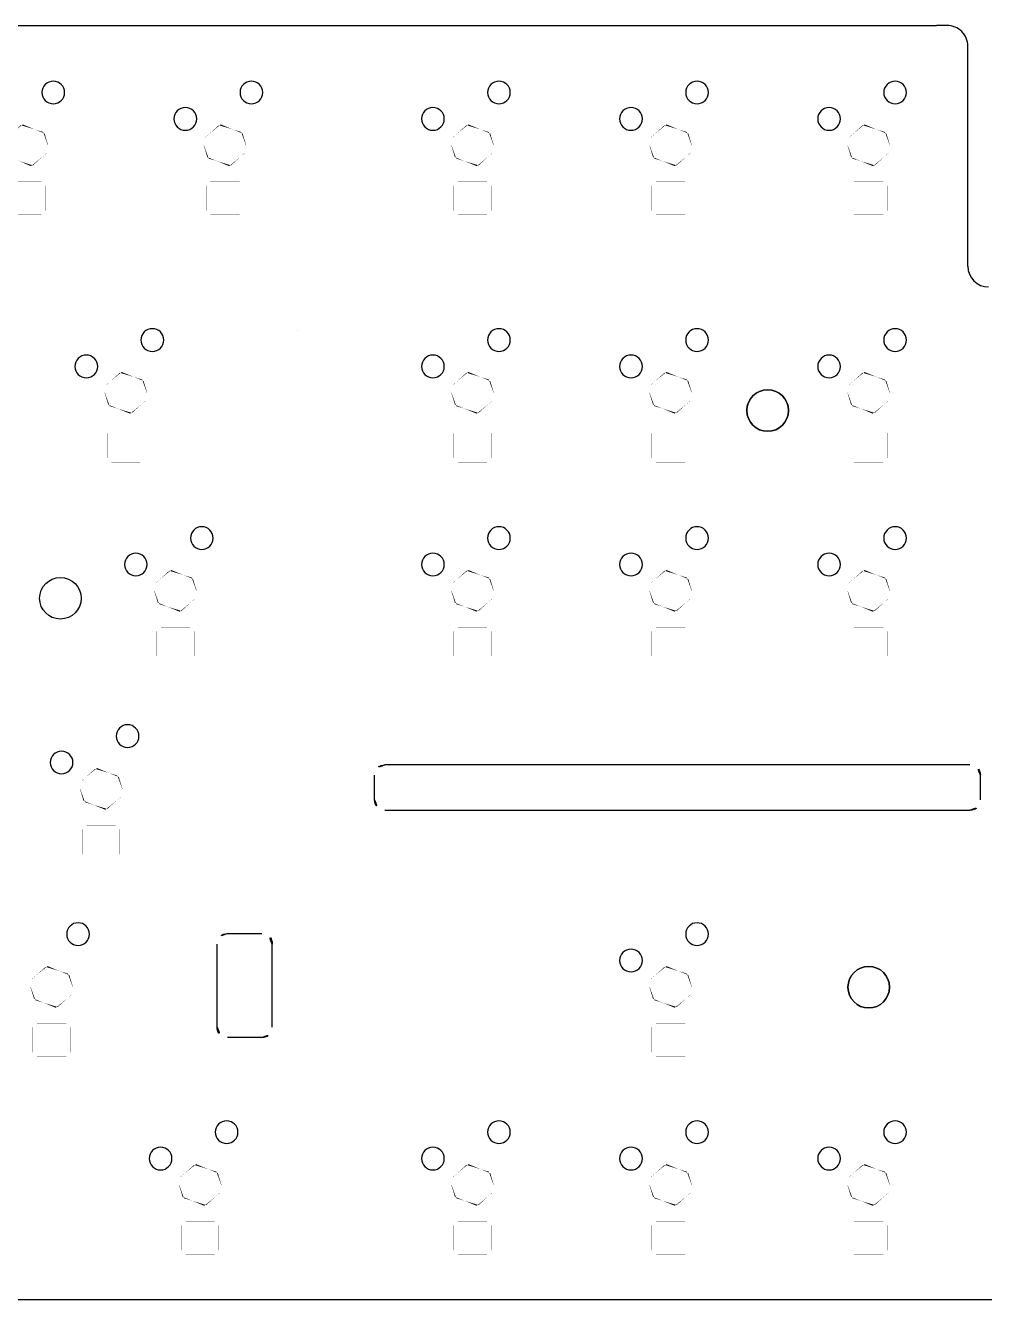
# Model space of a CAD drawing. Header units: millimetres. Extents: x 1963163760 to 1963164260, y 1135949646 to 1135950337.
# Drawn here: x 1963164086.6 to 1963164178.8, y 1135950041 to 1135950163.6 of the extents above; entities that cross this region are included whole.
import ezdxf

# ---------------------------------------------------------------- set-up
doc = ezdxf.new("R2010")
doc.units = ezdxf.units.MM

# ---------------------------------------------------------------- blocks, each defined once
blk = doc.blocks.new('*U18')
blk.add_lwpolyline([(1.447802782058716, 5.334023237228394, 1), (3.632207155227661, 5.334023237228394), (3.632207155227661, 5.334023237228394, 1), (1.447802782058716, 5.334023237228394)], format="xyb")
blk.add_lwpolyline([(1.447802782058716, 5.334023237228394, 1), (3.632207155227661, 5.334023237228394), (3.632207155227661, 5.334023237228394, 1), (1.447802782058716, 5.334023237228394)], format="xyb")
blk.add_lwpolyline([(1.447802782058716, 5.334023237228394, 1), (3.632207155227661, 5.334023237228394), (3.632207155227661, 5.334023237228394, 1), (1.447802782058716, 5.334023237228394)], format="xyb")
blk.add_lwpolyline([(1.447802782058716, 5.334023237228394, 1), (3.632207155227661, 5.334023237228394), (3.632207155227661, 5.334023237228394, 1), (1.447802782058716, 5.334023237228394)], format="xyb")
blk.add_lwpolyline([(1.447802782058716, 5.334023237228394, 1), (3.632207155227661, 5.334023237228394), (3.632207155227661, 5.334023237228394, 1), (1.447802782058716, 5.334023237228394)], format="xyb")
blk.add_lwpolyline([(-4.902209997177124, 2.794018268585205, 1), (-2.717805624008179, 2.794018268585205, 1)], format="xyb", close=True)
blk.add_lwpolyline([(-4.902209997177124, 2.794018268585205, 1), (-2.717805624008179, 2.794018268585205, 1)], format="xyb", close=True)
blk.add_lwpolyline([(-4.902209997177124, 2.794018268585205, 1), (-2.717805624008179, 2.794018268585205, 1)], format="xyb", close=True)
blk.add_lwpolyline([(-4.902209997177124, 2.794018268585205, 1), (-2.717805624008179, 2.794018268585205, 1)], format="xyb", close=True)
blk.add_lwpolyline([(-4.902209997177124, 2.794018268585205, 1), (-2.717805624008179, 2.794018268585205, 1)], format="xyb", close=True)
at = {"const_width": 0.0254000508001016}
for points in [[(-2.032004117965698, 0.2540132999420166, 1), (2.032003879547119, 0.2540132999420166, 1)], [(1.79997444152832, -3.625717639923096, 0.4141931147168168), (1.399999856948853, -3.225717544555664), (1.399999856948853, -3.225920677185059), (-1.400000095367432, -3.225920677185059, 0.003953191348698989), (-1.406324625015259, -3.225768327713013), (-1.406324625015259, -3.225768327713013, 0.409589682062623), (-1.800000190734863, -3.625717639923096, 9.599310915453662e-05), (-1.800000190734863, -3.62556529045105), (-1.800000190734863, -3.625997066497803), (-1.800000190734863, -6.026047706604004), (-1.800000190734863, -6.026047706604004, 0.4141931147168168), (-1.400000095367432, -6.426022291183472), (-1.400000095367432, -6.426022291183472), (1.399999856948853, -6.426022291183472), (1.399999856948853, -6.426225662231445, 0.4141931147168168), (1.79997444152832, -6.026225566864014)], [(1.79997444152832, -3.625717639923096, 0.4141931147168168), (1.399999856948853, -3.225717544555664), (1.399999856948853, -3.225920677185059), (-1.400000095367432, -3.225920677185059, 0.003953191348698989), (-1.406324625015259, -3.225768327713013), (-1.406324625015259, -3.225768327713013, 0.409589682062623), (-1.800000190734863, -3.625717639923096, 9.599310915453662e-05), (-1.800000190734863, -3.62556529045105), (-1.800000190734863, -3.625997066497803), (-1.800000190734863, -6.026047706604004), (-1.800000190734863, -6.026047706604004, 0.4141931147168168), (-1.400000095367432, -6.426022291183472), (-1.400000095367432, -6.426022291183472), (1.399999856948853, -6.426022291183472), (1.399999856948853, -6.426225662231445, 0.4141931147168168), (1.79997444152832, -6.026225566864014)]]:
    blk.add_lwpolyline(points, format="xyb", close=True, dxfattribs=at)
for points in [[(-5.930022954940796, 0.2540132999420166, 1), (-4.229997634887695, 0.2540132999420166), (-4.229997634887695, 0.2540132999420166, 1), (-5.930022954940796, 0.2540132999420166)], [(4.229997396469116, 0.2540132999420166, 1), (5.930022716522217, 0.2540132999420166), (5.930022716522217, 0.2540132999420166, 1), (4.229997396469116, 0.2540132999420166)]]:
    blk.add_lwpolyline(points, format="xyb", dxfattribs=at)
blk = doc.blocks.new('*U19')
at = {"color": 0, "linetype": 'ByBlock', "lineweight": -2, "transparency": 16777216}
for p in [(0, 0), (19.05, 0), (38.1, 0), (57.15000000000001, 0)]:
    blk.add_blockref('*U18', p, dxfattribs=at)
blk = doc.blocks.new('*U30')
blk.add_lwpolyline([(1.447802782058716, 5.334023237228394, 1), (3.632207155227661, 5.334023237228394), (3.632207155227661, 5.334023237228394, 1), (1.447802782058716, 5.334023237228394)], format="xyb")
blk.add_lwpolyline([(1.447802782058716, 5.334023237228394, 1), (3.632207155227661, 5.334023237228394), (3.632207155227661, 5.334023237228394, 1), (1.447802782058716, 5.334023237228394)], format="xyb")
blk.add_lwpolyline([(1.447802782058716, 5.334023237228394, 1), (3.632207155227661, 5.334023237228394), (3.632207155227661, 5.334023237228394, 1), (1.447802782058716, 5.334023237228394)], format="xyb")
blk.add_lwpolyline([(1.447802782058716, 5.334023237228394, 1), (3.632207155227661, 5.334023237228394), (3.632207155227661, 5.334023237228394, 1), (1.447802782058716, 5.334023237228394)], format="xyb")
blk.add_lwpolyline([(1.447802782058716, 5.334023237228394, 1), (3.632207155227661, 5.334023237228394), (3.632207155227661, 5.334023237228394, 1), (1.447802782058716, 5.334023237228394)], format="xyb")
blk.add_lwpolyline([(-4.902209997177124, 2.794018268585205, 1), (-2.717805624008179, 2.794018268585205, 1)], format="xyb", close=True)
blk.add_lwpolyline([(-4.902209997177124, 2.794018268585205, 1), (-2.717805624008179, 2.794018268585205, 1)], format="xyb", close=True)
blk.add_lwpolyline([(-4.902209997177124, 2.794018268585205, 1), (-2.717805624008179, 2.794018268585205, 1)], format="xyb", close=True)
blk.add_lwpolyline([(-4.902209997177124, 2.794018268585205, 1), (-2.717805624008179, 2.794018268585205, 1)], format="xyb", close=True)
blk.add_lwpolyline([(-4.902209997177124, 2.794018268585205, 1), (-2.717805624008179, 2.794018268585205, 1)], format="xyb", close=True)
at = {"const_width": 0.0254000508001016}
for points in [[(-2.032004117965698, 0.2540132999420166, 1), (2.032003879547119, 0.2540132999420166, 1)], [(1.79997444152832, -3.625717639923096, 0.4141931147168168), (1.399999856948853, -3.225717544555664), (1.399999856948853, -3.225920677185059), (-1.400000095367432, -3.225920677185059, 0.003953191348698989), (-1.406324625015259, -3.225768327713013), (-1.406324625015259, -3.225768327713013, 0.409589682062623), (-1.800000190734863, -3.625717639923096, 9.599310915453662e-05), (-1.800000190734863, -3.62556529045105), (-1.800000190734863, -3.625997066497803), (-1.800000190734863, -6.026047706604004), (-1.800000190734863, -6.026047706604004, 0.4141931147168168), (-1.400000095367432, -6.426022291183472), (-1.400000095367432, -6.426022291183472), (1.399999856948853, -6.426022291183472), (1.399999856948853, -6.426225662231445, 0.4141931147168168), (1.79997444152832, -6.026225566864014)], [(1.79997444152832, -3.625717639923096, 0.4141931147168168), (1.399999856948853, -3.225717544555664), (1.399999856948853, -3.225920677185059), (-1.400000095367432, -3.225920677185059, 0.003953191348698989), (-1.406324625015259, -3.225768327713013), (-1.406324625015259, -3.225768327713013, 0.409589682062623), (-1.800000190734863, -3.625717639923096, 9.599310915453662e-05), (-1.800000190734863, -3.62556529045105), (-1.800000190734863, -3.625997066497803), (-1.800000190734863, -6.026047706604004), (-1.800000190734863, -6.026047706604004, 0.4141931147168168), (-1.400000095367432, -6.426022291183472), (-1.400000095367432, -6.426022291183472), (1.399999856948853, -6.426022291183472), (1.399999856948853, -6.426225662231445, 0.4141931147168168), (1.79997444152832, -6.026225566864014)]]:
    blk.add_lwpolyline(points, format="xyb", close=True, dxfattribs=at)
for points in [[(-5.930022954940796, 0.2540132999420166, 1), (-4.229997634887695, 0.2540132999420166), (-4.229997634887695, 0.2540132999420166, 1), (-5.930022954940796, 0.2540132999420166)], [(4.229997396469116, 0.2540132999420166, 1), (5.930022716522217, 0.2540132999420166), (5.930022716522217, 0.2540132999420166, 1), (4.229997396469116, 0.2540132999420166)]]:
    blk.add_lwpolyline(points, format="xyb", dxfattribs=at)
blk = doc.blocks.new('*U31')
at = {"color": 0, "linetype": 'ByBlock', "lineweight": -2, "transparency": 16777216}
for p in [(0, 0), (19.05, 0), (38.1, 0)]:
    blk.add_blockref('*U30', p, dxfattribs=at)
blk = doc.blocks.new('*U32')
blk.add_lwpolyline([(1.447802782058716, 5.334023237228394, 1), (3.632207155227661, 5.334023237228394), (3.632207155227661, 5.334023237228394, 1), (1.447802782058716, 5.334023237228394)], format="xyb")
blk.add_lwpolyline([(1.447802782058716, 5.334023237228394, 1), (3.632207155227661, 5.334023237228394), (3.632207155227661, 5.334023237228394, 1), (1.447802782058716, 5.334023237228394)], format="xyb")
blk.add_lwpolyline([(1.447802782058716, 5.334023237228394, 1), (3.632207155227661, 5.334023237228394), (3.632207155227661, 5.334023237228394, 1), (1.447802782058716, 5.334023237228394)], format="xyb")
blk.add_lwpolyline([(1.447802782058716, 5.334023237228394, 1), (3.632207155227661, 5.334023237228394), (3.632207155227661, 5.334023237228394, 1), (1.447802782058716, 5.334023237228394)], format="xyb")
blk.add_lwpolyline([(1.447802782058716, 5.334023237228394, 1), (3.632207155227661, 5.334023237228394), (3.632207155227661, 5.334023237228394, 1), (1.447802782058716, 5.334023237228394)], format="xyb")
blk.add_lwpolyline([(-4.902209997177124, 2.794018268585205, 1), (-2.717805624008179, 2.794018268585205, 1)], format="xyb", close=True)
blk.add_lwpolyline([(-4.902209997177124, 2.794018268585205, 1), (-2.717805624008179, 2.794018268585205, 1)], format="xyb", close=True)
blk.add_lwpolyline([(-4.902209997177124, 2.794018268585205, 1), (-2.717805624008179, 2.794018268585205, 1)], format="xyb", close=True)
blk.add_lwpolyline([(-4.902209997177124, 2.794018268585205, 1), (-2.717805624008179, 2.794018268585205, 1)], format="xyb", close=True)
blk.add_lwpolyline([(-4.902209997177124, 2.794018268585205, 1), (-2.717805624008179, 2.794018268585205, 1)], format="xyb", close=True)
at = {"const_width": 0.0254000508001016}
for points in [[(-2.032004117965698, 0.2540132999420166, 1), (2.032003879547119, 0.2540132999420166, 1)], [(1.79997444152832, -3.625717639923096, 0.4141931147168168), (1.399999856948853, -3.225717544555664), (1.399999856948853, -3.225920677185059), (-1.400000095367432, -3.225920677185059, 0.003953191348698989), (-1.406324625015259, -3.225768327713013), (-1.406324625015259, -3.225768327713013, 0.409589682062623), (-1.800000190734863, -3.625717639923096, 9.599310915453662e-05), (-1.800000190734863, -3.62556529045105), (-1.800000190734863, -3.625997066497803), (-1.800000190734863, -6.026047706604004), (-1.800000190734863, -6.026047706604004, 0.4141931147168168), (-1.400000095367432, -6.426022291183472), (-1.400000095367432, -6.426022291183472), (1.399999856948853, -6.426022291183472), (1.399999856948853, -6.426225662231445, 0.4141931147168168), (1.79997444152832, -6.026225566864014)], [(1.79997444152832, -3.625717639923096, 0.4141931147168168), (1.399999856948853, -3.225717544555664), (1.399999856948853, -3.225920677185059), (-1.400000095367432, -3.225920677185059, 0.003953191348698989), (-1.406324625015259, -3.225768327713013), (-1.406324625015259, -3.225768327713013, 0.409589682062623), (-1.800000190734863, -3.625717639923096, 9.599310915453662e-05), (-1.800000190734863, -3.62556529045105), (-1.800000190734863, -3.625997066497803), (-1.800000190734863, -6.026047706604004), (-1.800000190734863, -6.026047706604004, 0.4141931147168168), (-1.400000095367432, -6.426022291183472), (-1.400000095367432, -6.426022291183472), (1.399999856948853, -6.426022291183472), (1.399999856948853, -6.426225662231445, 0.4141931147168168), (1.79997444152832, -6.026225566864014)]]:
    blk.add_lwpolyline(points, format="xyb", close=True, dxfattribs=at)
for points in [[(-5.930022954940796, 0.2540132999420166, 1), (-4.229997634887695, 0.2540132999420166), (-4.229997634887695, 0.2540132999420166, 1), (-5.930022954940796, 0.2540132999420166)], [(4.229997396469116, 0.2540132999420166, 1), (5.930022716522217, 0.2540132999420166), (5.930022716522217, 0.2540132999420166, 1), (4.229997396469116, 0.2540132999420166)]]:
    blk.add_lwpolyline(points, format="xyb", dxfattribs=at)
blk = doc.blocks.new('*U33')
at = {"color": 0, "linetype": 'ByBlock', "lineweight": -2, "transparency": 16777216}
for p in [(0, 0), (19.05, 0), (38.1, 0)]:
    blk.add_blockref('*U32', p, dxfattribs=at)
blk = doc.blocks.new('*U34')
blk.add_lwpolyline([(1.447802782058716, 5.334023237228394, 1), (3.632207155227661, 5.334023237228394), (3.632207155227661, 5.334023237228394, 1), (1.447802782058716, 5.334023237228394)], format="xyb")
blk.add_lwpolyline([(1.447802782058716, 5.334023237228394, 1), (3.632207155227661, 5.334023237228394), (3.632207155227661, 5.334023237228394, 1), (1.447802782058716, 5.334023237228394)], format="xyb")
blk.add_lwpolyline([(1.447802782058716, 5.334023237228394, 1), (3.632207155227661, 5.334023237228394), (3.632207155227661, 5.334023237228394, 1), (1.447802782058716, 5.334023237228394)], format="xyb")
blk.add_lwpolyline([(1.447802782058716, 5.334023237228394, 1), (3.632207155227661, 5.334023237228394), (3.632207155227661, 5.334023237228394, 1), (1.447802782058716, 5.334023237228394)], format="xyb")
blk.add_lwpolyline([(1.447802782058716, 5.334023237228394, 1), (3.632207155227661, 5.334023237228394), (3.632207155227661, 5.334023237228394, 1), (1.447802782058716, 5.334023237228394)], format="xyb")
blk.add_lwpolyline([(-4.902209997177124, 2.794018268585205, 1), (-2.717805624008179, 2.794018268585205, 1)], format="xyb", close=True)
blk.add_lwpolyline([(-4.902209997177124, 2.794018268585205, 1), (-2.717805624008179, 2.794018268585205, 1)], format="xyb", close=True)
blk.add_lwpolyline([(-4.902209997177124, 2.794018268585205, 1), (-2.717805624008179, 2.794018268585205, 1)], format="xyb", close=True)
blk.add_lwpolyline([(-4.902209997177124, 2.794018268585205, 1), (-2.717805624008179, 2.794018268585205, 1)], format="xyb", close=True)
blk.add_lwpolyline([(-4.902209997177124, 2.794018268585205, 1), (-2.717805624008179, 2.794018268585205, 1)], format="xyb", close=True)
at = {"const_width": 0.0254000508001016}
for points in [[(-2.032004117965698, 0.2540132999420166, 1), (2.032003879547119, 0.2540132999420166, 1)], [(1.79997444152832, -3.625717639923096, 0.4141931147168168), (1.399999856948853, -3.225717544555664), (1.399999856948853, -3.225920677185059), (-1.400000095367432, -3.225920677185059, 0.003953191348698989), (-1.406324625015259, -3.225768327713013), (-1.406324625015259, -3.225768327713013, 0.409589682062623), (-1.800000190734863, -3.625717639923096, 9.599310915453662e-05), (-1.800000190734863, -3.62556529045105), (-1.800000190734863, -3.625997066497803), (-1.800000190734863, -6.026047706604004), (-1.800000190734863, -6.026047706604004, 0.4141931147168168), (-1.400000095367432, -6.426022291183472), (-1.400000095367432, -6.426022291183472), (1.399999856948853, -6.426022291183472), (1.399999856948853, -6.426225662231445, 0.4141931147168168), (1.79997444152832, -6.026225566864014)], [(1.79997444152832, -3.625717639923096, 0.4141931147168168), (1.399999856948853, -3.225717544555664), (1.399999856948853, -3.225920677185059), (-1.400000095367432, -3.225920677185059, 0.003953191348698989), (-1.406324625015259, -3.225768327713013), (-1.406324625015259, -3.225768327713013, 0.409589682062623), (-1.800000190734863, -3.625717639923096, 9.599310915453662e-05), (-1.800000190734863, -3.62556529045105), (-1.800000190734863, -3.625997066497803), (-1.800000190734863, -6.026047706604004), (-1.800000190734863, -6.026047706604004, 0.4141931147168168), (-1.400000095367432, -6.426022291183472), (-1.400000095367432, -6.426022291183472), (1.399999856948853, -6.426022291183472), (1.399999856948853, -6.426225662231445, 0.4141931147168168), (1.79997444152832, -6.026225566864014)]]:
    blk.add_lwpolyline(points, format="xyb", close=True, dxfattribs=at)
for points in [[(-5.930022954940796, 0.2540132999420166, 1), (-4.229997634887695, 0.2540132999420166), (-4.229997634887695, 0.2540132999420166, 1), (-5.930022954940796, 0.2540132999420166)], [(4.229997396469116, 0.2540132999420166, 1), (5.930022716522217, 0.2540132999420166), (5.930022716522217, 0.2540132999420166, 1), (4.229997396469116, 0.2540132999420166)]]:
    blk.add_lwpolyline(points, format="xyb", dxfattribs=at)
blk = doc.blocks.new('*U35')
at = {"color": 0, "linetype": 'ByBlock', "lineweight": -2, "transparency": 16777216}
for p in [(0, 0), (19.05, 0), (38.1, 0)]:
    blk.add_blockref('*U34', p, dxfattribs=at)
blk = doc.blocks.new('*U36')
blk.add_lwpolyline([(1.447802782058716, 5.334023237228394, 1), (3.632207155227661, 5.334023237228394), (3.632207155227661, 5.334023237228394, 1), (1.447802782058716, 5.334023237228394)], format="xyb")
blk.add_lwpolyline([(1.447802782058716, 5.334023237228394, 1), (3.632207155227661, 5.334023237228394), (3.632207155227661, 5.334023237228394, 1), (1.447802782058716, 5.334023237228394)], format="xyb")
blk.add_lwpolyline([(1.447802782058716, 5.334023237228394, 1), (3.632207155227661, 5.334023237228394), (3.632207155227661, 5.334023237228394, 1), (1.447802782058716, 5.334023237228394)], format="xyb")
blk.add_lwpolyline([(1.447802782058716, 5.334023237228394, 1), (3.632207155227661, 5.334023237228394), (3.632207155227661, 5.334023237228394, 1), (1.447802782058716, 5.334023237228394)], format="xyb")
blk.add_lwpolyline([(1.447802782058716, 5.334023237228394, 1), (3.632207155227661, 5.334023237228394), (3.632207155227661, 5.334023237228394, 1), (1.447802782058716, 5.334023237228394)], format="xyb")
blk.add_lwpolyline([(-4.902209997177124, 2.794018268585205, 1), (-2.717805624008179, 2.794018268585205, 1)], format="xyb", close=True)
blk.add_lwpolyline([(-4.902209997177124, 2.794018268585205, 1), (-2.717805624008179, 2.794018268585205, 1)], format="xyb", close=True)
blk.add_lwpolyline([(-4.902209997177124, 2.794018268585205, 1), (-2.717805624008179, 2.794018268585205, 1)], format="xyb", close=True)
blk.add_lwpolyline([(-4.902209997177124, 2.794018268585205, 1), (-2.717805624008179, 2.794018268585205, 1)], format="xyb", close=True)
blk.add_lwpolyline([(-4.902209997177124, 2.794018268585205, 1), (-2.717805624008179, 2.794018268585205, 1)], format="xyb", close=True)
at = {"const_width": 0.0254000508001016}
for points in [[(-2.032004117965698, 0.2540132999420166, 1), (2.032003879547119, 0.2540132999420166, 1)], [(1.79997444152832, -3.625717639923096, 0.4141931147168168), (1.399999856948853, -3.225717544555664), (1.399999856948853, -3.225920677185059), (-1.400000095367432, -3.225920677185059, 0.003953191348698989), (-1.406324625015259, -3.225768327713013), (-1.406324625015259, -3.225768327713013, 0.409589682062623), (-1.800000190734863, -3.625717639923096, 9.599310915453662e-05), (-1.800000190734863, -3.62556529045105), (-1.800000190734863, -3.625997066497803), (-1.800000190734863, -6.026047706604004), (-1.800000190734863, -6.026047706604004, 0.4141931147168168), (-1.400000095367432, -6.426022291183472), (-1.400000095367432, -6.426022291183472), (1.399999856948853, -6.426022291183472), (1.399999856948853, -6.426225662231445, 0.4141931147168168), (1.79997444152832, -6.026225566864014)], [(1.79997444152832, -3.625717639923096, 0.4141931147168168), (1.399999856948853, -3.225717544555664), (1.399999856948853, -3.225920677185059), (-1.400000095367432, -3.225920677185059, 0.003953191348698989), (-1.406324625015259, -3.225768327713013), (-1.406324625015259, -3.225768327713013, 0.409589682062623), (-1.800000190734863, -3.625717639923096, 9.599310915453662e-05), (-1.800000190734863, -3.62556529045105), (-1.800000190734863, -3.625997066497803), (-1.800000190734863, -6.026047706604004), (-1.800000190734863, -6.026047706604004, 0.4141931147168168), (-1.400000095367432, -6.426022291183472), (-1.400000095367432, -6.426022291183472), (1.399999856948853, -6.426022291183472), (1.399999856948853, -6.426225662231445, 0.4141931147168168), (1.79997444152832, -6.026225566864014)]]:
    blk.add_lwpolyline(points, format="xyb", close=True, dxfattribs=at)
for points in [[(-5.930022954940796, 0.2540132999420166, 1), (-4.229997634887695, 0.2540132999420166), (-4.229997634887695, 0.2540132999420166, 1), (-5.930022954940796, 0.2540132999420166)], [(4.229997396469116, 0.2540132999420166, 1), (5.930022716522217, 0.2540132999420166), (5.930022716522217, 0.2540132999420166, 1), (4.229997396469116, 0.2540132999420166)]]:
    blk.add_lwpolyline(points, format="xyb", dxfattribs=at)
blk = doc.blocks.new('*U37')
at = {"color": 0, "linetype": 'ByBlock', "lineweight": -2, "transparency": 16777216}
for p in [(0, 0), (19.05, 0), (38.1, 0)]:
    blk.add_blockref('*U36', p, dxfattribs=at)

msp = doc.modelspace()

# ---------------------------------------------------------------- linework, layer by layer
at = {"linetype": 'ByBlock'}
for p, q in [((1963163837.761449, 1135950163.57878), (1963164174.191808, 1135950163.578723)), ((1963164177.405866, 1135950092.451661), (1963164121.138719, 1135950092.451661)), ((1963164120.138719, 1135950089.087116), (1963164120.138719, 1135950091.451661)), ((1963164178.405866, 1135950089.087116), (1963164178.405866, 1135950091.451661)), ((1963164121.138719, 1135950088.087116), (1963164177.405866, 1135950088.087116)), ((1963164105.994836, 1135950076.21804), (1963164109.299928, 1135950076.21804)), ((1963164109.299928, 1135950066.21804), (1963164105.994836, 1135950066.21804))]:
    msp.add_line(p, q, dxfattribs=at)
for p, q in [((1963164175.198414, 1135950163.578728), (1963164174.191808, 1135950163.578723)), ((1963164177.198424, 1135950140.424263), (1963164177.198424, 1135950161.578728)), ((1963164112.743682, 1135950134.266613), (1963164112.743682, 1135950134.266613)), ((1963164104.994836, 1135950067.21804), (1963164104.994836, 1135950075.21804)), ((1963164110.299928, 1135950067.21804), (1963164110.299928, 1135950075.21804)), ((1963164018.52609, 1135950041.021862), (1963164259.31046, 1135950041.021862))]:
    msp.add_line(p, q)
for points in [[(1963164097.6739, 1135950133.321164, 1), (1963164099.858305, 1135950133.321164, 1)], [(1963164097.6739, 1135950133.321164, 1), (1963164099.858305, 1135950133.321164, 1)], [(1963164097.6739, 1135950133.321164, 1), (1963164099.858305, 1135950133.321164, 1)], [(1963164097.6739, 1135950133.321164, 1), (1963164099.858305, 1135950133.321164, 1)], [(1963164097.6739, 1135950133.321164, 1), (1963164099.858305, 1135950133.321164, 1)], [(1963164091.323888, 1135950130.781159, 1), (1963164093.508292, 1135950130.781159, 1)], [(1963164091.323888, 1135950130.781159, 1), (1963164093.508292, 1135950130.781159, 1)], [(1963164091.323888, 1135950130.781159, 1), (1963164093.508292, 1135950130.781159, 1)], [(1963164091.323888, 1135950130.781159, 1), (1963164093.508292, 1135950130.781159, 1)], [(1963164091.323888, 1135950130.781159, 1), (1963164093.508292, 1135950130.781159, 1)], [(1963164155.948221, 1135950126.539351, 1), (1963164159.948221, 1135950126.539351, 1)], [(1963164155.948221, 1135950126.539351, 1), (1963164159.948221, 1135950126.539351, 1)], [(1963164155.948221, 1135950126.539351, 1), (1963164159.948221, 1135950126.539351, 1)], [(1963164155.948221, 1135950126.539351, 1), (1963164159.948221, 1135950126.539351, 1)], [(1963164155.948221, 1135950126.539351, 1), (1963164159.948221, 1135950126.539351, 1)], [(1963164102.43641, 1135950114.271126, 1), (1963164104.620814, 1135950114.271126, 1)], [(1963164102.43641, 1135950114.271126, 1), (1963164104.620814, 1135950114.271126, 1)], [(1963164102.43641, 1135950114.271126, 1), (1963164104.620814, 1135950114.271126, 1)], [(1963164102.43641, 1135950114.271126, 1), (1963164104.620814, 1135950114.271126, 1)], [(1963164102.43641, 1135950114.271126, 1), (1963164104.620814, 1135950114.271126, 1)], [(1963164096.086397, 1135950111.731121, 1), (1963164098.270802, 1135950111.731121, 1)], [(1963164096.086397, 1135950111.731121, 1), (1963164098.270802, 1135950111.731121, 1)], [(1963164096.086397, 1135950111.731121, 1), (1963164098.270802, 1135950111.731121, 1)], [(1963164096.086397, 1135950111.731121, 1), (1963164098.270802, 1135950111.731121, 1)], [(1963164096.086397, 1135950111.731121, 1), (1963164098.270802, 1135950111.731121, 1)], [(1963164095.293916, 1135950095.221087, 1), (1963164097.47832, 1135950095.221087, 1)], [(1963164095.293916, 1135950095.221087, 1), (1963164097.47832, 1135950095.221087, 1)], [(1963164095.293916, 1135950095.221087, 1), (1963164097.47832, 1135950095.221087, 1)], [(1963164095.293916, 1135950095.221087, 1), (1963164097.47832, 1135950095.221087, 1)], [(1963164095.293916, 1135950095.221087, 1), (1963164097.47832, 1135950095.221087, 1)], [(1963164088.943903, 1135950092.681082, 1), (1963164091.128307, 1135950092.681082, 1)], [(1963164088.943903, 1135950092.681082, 1), (1963164091.128307, 1135950092.681082, 1)], [(1963164088.943903, 1135950092.681082, 1), (1963164091.128307, 1135950092.681082, 1)], [(1963164088.943903, 1135950092.681082, 1), (1963164091.128307, 1135950092.681082, 1)], [(1963164088.943903, 1135950092.681082, 1), (1963164091.128307, 1135950092.681082, 1)], [(1963164090.531406, 1135950076.17105, 1), (1963164092.71581, 1135950076.17105, 1)], [(1963164090.531406, 1135950076.17105, 1), (1963164092.71581, 1135950076.17105, 1)], [(1963164090.531406, 1135950076.17105, 1), (1963164092.71581, 1135950076.17105, 1)], [(1963164090.531406, 1135950076.17105, 1), (1963164092.71581, 1135950076.17105, 1)], [(1963164090.531406, 1135950076.17105, 1), (1963164092.71581, 1135950076.17105, 1)], [(1963164150.061505, 1135950076.17105, 1), (1963164152.245909, 1135950076.17105, 1)], [(1963164150.061505, 1135950076.17105, 1), (1963164152.245909, 1135950076.17105, 1)], [(1963164150.061505, 1135950076.17105, 1), (1963164152.245909, 1135950076.17105, 1)], [(1963164150.061505, 1135950076.17105, 1), (1963164152.245909, 1135950076.17105, 1)], [(1963164150.061505, 1135950076.17105, 1), (1963164152.245909, 1135950076.17105, 1)], [(1963164143.711493, 1135950073.631045, 1), (1963164145.895897, 1135950073.631045, 1)], [(1963164143.711493, 1135950073.631045, 1), (1963164145.895897, 1135950073.631045, 1)], [(1963164143.711493, 1135950073.631045, 1), (1963164145.895897, 1135950073.631045, 1)], [(1963164143.711493, 1135950073.631045, 1), (1963164145.895897, 1135950073.631045, 1)], [(1963164143.711493, 1135950073.631045, 1), (1963164145.895897, 1135950073.631045, 1)], [(1963164165.666788, 1135950071.067418, 1), (1963164169.666788, 1135950071.067418, 1)], [(1963164165.666788, 1135950071.067418, 1), (1963164169.666788, 1135950071.067418, 1)], [(1963164165.666788, 1135950071.067418, 1), (1963164169.666788, 1135950071.067418, 1)], [(1963164165.666788, 1135950071.067418, 1), (1963164169.666788, 1135950071.067418, 1)], [(1963164165.666788, 1135950071.067418, 1), (1963164169.666788, 1135950071.067418, 1)], [(1963164104.818934, 1135950057.121011, 1), (1963164107.003339, 1135950057.121011, 1)], [(1963164104.818934, 1135950057.121011, 1), (1963164107.003339, 1135950057.121011, 1)], [(1963164104.818934, 1135950057.121011, 1), (1963164107.003339, 1135950057.121011, 1)], [(1963164104.818934, 1135950057.121011, 1), (1963164107.003339, 1135950057.121011, 1)], [(1963164104.818934, 1135950057.121011, 1), (1963164107.003339, 1135950057.121011, 1)], [(1963164098.468922, 1135950054.581006, 1), (1963164100.653326, 1135950054.581006, 1)], [(1963164098.468922, 1135950054.581006, 1), (1963164100.653326, 1135950054.581006, 1)], [(1963164098.468922, 1135950054.581006, 1), (1963164100.653326, 1135950054.581006, 1)], [(1963164098.468922, 1135950054.581006, 1), (1963164100.653326, 1135950054.581006, 1)], [(1963164098.468922, 1135950054.581006, 1), (1963164100.653326, 1135950054.581006, 1)]]:
    msp.add_lwpolyline(points, format="xyb", close=True)
at = {"const_width": 0.0254000508001016}
for points in [[(1963164094.194093, 1135950128.241154, 1), (1963164098.258101, 1135950128.241154, 1)], [(1963164098.026072, 1135950124.361423, 0.4141931147168168), (1963164097.626097, 1135950124.761423), (1963164097.626097, 1135950124.76122), (1963164094.826097, 1135950124.76122, 0.003953191348698989), (1963164094.819773, 1135950124.761372), (1963164094.819773, 1135950124.761372, 0.409589682062623), (1963164094.426097, 1135950124.361423, 9.599310915453662e-05), (1963164094.426097, 1135950124.361575), (1963164094.426097, 1135950124.361143), (1963164094.426097, 1135950121.961093, 0.4141931147168168), (1963164094.826097, 1135950121.561118), (1963164094.826097, 1135950121.561118), (1963164097.626097, 1135950121.561118), (1963164097.626097, 1135950121.560915, 0.4141931147168168), (1963164098.026072, 1135950121.960915)], [(1963164098.026072, 1135950124.361423, 0.4141931147168168), (1963164097.626097, 1135950124.761423), (1963164097.626097, 1135950124.76122), (1963164094.826097, 1135950124.76122, 0.003953191348698989), (1963164094.819773, 1135950124.761372), (1963164094.819773, 1135950124.761372, 0.409589682062623), (1963164094.426097, 1135950124.361423, 9.599310915453662e-05), (1963164094.426097, 1135950124.361575), (1963164094.426097, 1135950124.361143), (1963164094.426097, 1135950121.961093, 0.4141931147168168), (1963164094.826097, 1135950121.561118), (1963164094.826097, 1135950121.561118), (1963164097.626097, 1135950121.561118), (1963164097.626097, 1135950121.560915, 0.4141931147168168), (1963164098.026072, 1135950121.960915)], [(1963164098.956603, 1135950109.191116, 1), (1963164103.020611, 1135950109.191116, 1)], [(1963164102.788582, 1135950105.311385, 0.4141931147168168), (1963164102.388607, 1135950105.711385), (1963164102.388607, 1135950105.711182), (1963164099.588607, 1135950105.711182, 0.003953191348698989), (1963164099.582283, 1135950105.711334), (1963164099.582283, 1135950105.711334, 0.409589682062623), (1963164099.188607, 1135950105.311385, 9.599310915453662e-05), (1963164099.188607, 1135950105.311538), (1963164099.188607, 1135950105.311106), (1963164099.188607, 1135950102.911055, 0.4141931147168168), (1963164099.588607, 1135950102.511081), (1963164099.588607, 1135950102.511081), (1963164102.388607, 1135950102.511081), (1963164102.388607, 1135950102.510877, 0.4141931147168168), (1963164102.788582, 1135950102.910877)], [(1963164102.788582, 1135950105.311385, 0.4141931147168168), (1963164102.388607, 1135950105.711385), (1963164102.388607, 1135950105.711182), (1963164099.588607, 1135950105.711182, 0.003953191348698989), (1963164099.582283, 1135950105.711334), (1963164099.582283, 1135950105.711334, 0.409589682062623), (1963164099.188607, 1135950105.311385, 9.599310915453662e-05), (1963164099.188607, 1135950105.311538), (1963164099.188607, 1135950105.311106), (1963164099.188607, 1135950102.911055, 0.4141931147168168), (1963164099.588607, 1135950102.511081), (1963164099.588607, 1135950102.511081), (1963164102.388607, 1135950102.511081), (1963164102.388607, 1135950102.510877, 0.4141931147168168), (1963164102.788582, 1135950102.910877)], [(1963164091.814109, 1135950090.141078, 1), (1963164095.878117, 1135950090.141078, 1)], [(1963164095.646087, 1135950086.261347, 0.4141931147168168), (1963164095.246113, 1135950086.661347), (1963164095.246113, 1135950086.661144), (1963164092.446113, 1135950086.661144, 0.003953191348698989), (1963164092.439788, 1135950086.661296), (1963164092.439788, 1135950086.661296, 0.409589682062623), (1963164092.046113, 1135950086.261347, 9.599310915453662e-05), (1963164092.046113, 1135950086.261499), (1963164092.046113, 1135950086.261067), (1963164092.046113, 1135950083.861017, 0.4141931147168168), (1963164092.446113, 1135950083.461042), (1963164092.446113, 1135950083.461042), (1963164095.246113, 1135950083.461042), (1963164095.246113, 1135950083.460839, 0.4141931147168168), (1963164095.646087, 1135950083.860839)], [(1963164095.646087, 1135950086.261347, 0.4141931147168168), (1963164095.246113, 1135950086.661347), (1963164095.246113, 1135950086.661144), (1963164092.446113, 1135950086.661144, 0.003953191348698989), (1963164092.439788, 1135950086.661296), (1963164092.439788, 1135950086.661296, 0.409589682062623), (1963164092.046113, 1135950086.261347, 9.599310915453662e-05), (1963164092.046113, 1135950086.261499), (1963164092.046113, 1135950086.261067), (1963164092.046113, 1135950083.861017, 0.4141931147168168), (1963164092.446113, 1135950083.461042), (1963164092.446113, 1135950083.461042), (1963164095.246113, 1135950083.461042), (1963164095.246113, 1135950083.460839, 0.4141931147168168), (1963164095.646087, 1135950083.860839)], [(1963164087.051599, 1135950071.09104, 1), (1963164091.115607, 1135950071.09104, 1)], [(1963164146.581698, 1135950071.09104, 1), (1963164150.645706, 1135950071.09104, 1)], [(1963164090.883578, 1135950067.211309, 0.4141931147168168), (1963164090.483603, 1135950067.611309), (1963164090.483603, 1135950067.611106), (1963164087.683603, 1135950067.611106, 0.003953191348698989), (1963164087.677279, 1135950067.611258), (1963164087.677279, 1135950067.611258, 0.409589682062623), (1963164087.283603, 1135950067.211309, 9.599310915453662e-05), (1963164087.283603, 1135950067.211461), (1963164087.283603, 1135950067.21103), (1963164087.283603, 1135950064.810979, 0.4141931147168168), (1963164087.683603, 1135950064.411004), (1963164087.683603, 1135950064.411004), (1963164090.483603, 1135950064.411004), (1963164090.483603, 1135950064.410801, 0.4141931147168168), (1963164090.883578, 1135950064.810801)], [(1963164090.883578, 1135950067.211309, 0.4141931147168168), (1963164090.483603, 1135950067.611309), (1963164090.483603, 1135950067.611106), (1963164087.683603, 1135950067.611106, 0.003953191348698989), (1963164087.677279, 1135950067.611258), (1963164087.677279, 1135950067.611258, 0.409589682062623), (1963164087.283603, 1135950067.211309, 9.599310915453662e-05), (1963164087.283603, 1135950067.211461), (1963164087.283603, 1135950067.21103), (1963164087.283603, 1135950064.810979, 0.4141931147168168), (1963164087.683603, 1135950064.411004), (1963164087.683603, 1135950064.411004), (1963164090.483603, 1135950064.411004), (1963164090.483603, 1135950064.410801, 0.4141931147168168), (1963164090.883578, 1135950064.810801)], [(1963164150.413677, 1135950067.211309, 0.4141931147168168), (1963164150.013702, 1135950067.611309), (1963164150.013702, 1135950067.611106), (1963164147.213702, 1135950067.611106, 0.003953191348698989), (1963164147.207378, 1135950067.611258), (1963164147.207378, 1135950067.611258, 0.409589682062623), (1963164146.813702, 1135950067.211309, 9.599310915453662e-05), (1963164146.813702, 1135950067.211461), (1963164146.813702, 1135950067.211029), (1963164146.813702, 1135950064.810979, 0.4141931147168168), (1963164147.213702, 1135950064.411004), (1963164147.213702, 1135950064.411004), (1963164150.013702, 1135950064.411004), (1963164150.013702, 1135950064.410801, 0.4141931147168168), (1963164150.413677, 1135950064.810801)], [(1963164150.413677, 1135950067.211309, 0.4141931147168168), (1963164150.013702, 1135950067.611309), (1963164150.013702, 1135950067.611106), (1963164147.213702, 1135950067.611106, 0.003953191348698989), (1963164147.207378, 1135950067.611258), (1963164147.207378, 1135950067.611258, 0.409589682062623), (1963164146.813702, 1135950067.211309, 9.599310915453662e-05), (1963164146.813702, 1135950067.211461), (1963164146.813702, 1135950067.211029), (1963164146.813702, 1135950064.810979, 0.4141931147168168), (1963164147.213702, 1135950064.411004), (1963164147.213702, 1135950064.411004), (1963164150.013702, 1135950064.411004), (1963164150.013702, 1135950064.410801, 0.4141931147168168), (1963164150.413677, 1135950064.810801)], [(1963164101.339128, 1135950052.041001, 1), (1963164105.403136, 1135950052.041001, 1)], [(1963164105.171106, 1135950048.16127, 0.4141931147168168), (1963164104.771132, 1135950048.56127), (1963164104.771132, 1135950048.561067), (1963164101.971132, 1135950048.561067, 0.003953191348698989), (1963164101.964807, 1135950048.56122), (1963164101.964807, 1135950048.56122, 0.409589682062623), (1963164101.571132, 1135950048.16127, 9.599310915453662e-05), (1963164101.571132, 1135950048.161423), (1963164101.571132, 1135950048.160991), (1963164101.571132, 1135950045.76094, 0.4141931147168168), (1963164101.971132, 1135950045.360966), (1963164101.971132, 1135950045.360966), (1963164104.771132, 1135950045.360966), (1963164104.771132, 1135950045.360762, 0.4141931147168168), (1963164105.171106, 1135950045.760762)], [(1963164105.171106, 1135950048.16127, 0.4141931147168168), (1963164104.771132, 1135950048.56127), (1963164104.771132, 1135950048.561067), (1963164101.971132, 1135950048.561067, 0.003953191348698989), (1963164101.964807, 1135950048.56122), (1963164101.964807, 1135950048.56122, 0.409589682062623), (1963164101.571132, 1135950048.16127, 9.599310915453662e-05), (1963164101.571132, 1135950048.161423), (1963164101.571132, 1135950048.160991), (1963164101.571132, 1135950045.76094, 0.4141931147168168), (1963164101.971132, 1135950045.360966), (1963164101.971132, 1135950045.360966), (1963164104.771132, 1135950045.360966), (1963164104.771132, 1135950045.360762, 0.4141931147168168), (1963164105.171106, 1135950045.760762)]]:
    msp.add_lwpolyline(points, format="xyb", close=True, dxfattribs=at)
for points in [[(1963164090.296074, 1135950128.241154, 1), (1963164091.9961, 1135950128.241154), (1963164091.9961, 1135950128.241154, 1), (1963164090.296074, 1135950128.241154)], [(1963164100.456095, 1135950128.241154, 1), (1963164102.15612, 1135950128.241154), (1963164102.15612, 1135950128.241154, 1), (1963164100.456095, 1135950128.241154)], [(1963164095.058584, 1135950109.191116, 1), (1963164096.75861, 1135950109.191116), (1963164096.75861, 1135950109.191116, 1), (1963164095.058584, 1135950109.191116)], [(1963164105.218605, 1135950109.191116, 1), (1963164106.91863, 1135950109.191116), (1963164106.91863, 1135950109.191116, 1), (1963164105.218605, 1135950109.191116)], [(1963164087.91609, 1135950090.141078, 1), (1963164089.616115, 1135950090.141078), (1963164089.616115, 1135950090.141078, 1), (1963164087.91609, 1135950090.141078)], [(1963164098.07611, 1135950090.141078, 1), (1963164099.776136, 1135950090.141078), (1963164099.776136, 1135950090.141078, 1), (1963164098.07611, 1135950090.141078)], [(1963164093.313601, 1135950071.09104, 1), (1963164095.013626, 1135950071.09104), (1963164095.013626, 1135950071.09104, 1), (1963164093.313601, 1135950071.09104)], [(1963164142.683679, 1135950071.09104, 1), (1963164144.383705, 1135950071.09104), (1963164144.383705, 1135950071.09104, 1), (1963164142.683679, 1135950071.09104)], [(1963164152.8437, 1135950071.09104, 1), (1963164154.543725, 1135950071.09104), (1963164154.543725, 1135950071.09104, 1), (1963164152.8437, 1135950071.09104)], [(1963164097.441109, 1135950052.041001, 1), (1963164099.141134, 1135950052.041001), (1963164099.141134, 1135950052.041001, 1), (1963164097.441109, 1135950052.041001)], [(1963164107.601129, 1135950052.041001, 1), (1963164109.301155, 1135950052.041001), (1963164109.301155, 1135950052.041001, 1), (1963164107.601129, 1135950052.041001)]]:
    msp.add_lwpolyline(points, format="xyb", dxfattribs=at)
for centre in [(1963164157.94565, 1135950126.539696), (1963164089.924314, 1135950108.480259), (1963164167.664218, 1135950071.067762)]:
    msp.add_circle(centre, 2)
for centre, radius, start, end in [((1963164175.198424, 1135950161.578728), 2, 0, 90.0003005283235), ((1963164179.198424, 1135950140.424263), 2, 180, 270), ((1963164105.994836, 1135950075.21804), 1, 90, 180), ((1963164109.299928, 1135950075.21804), 1, 0, 90), ((1963164105.994836, 1135950067.21804), 1, 180, 270), ((1963164109.299928, 1135950067.21804), 1, 270, 0)]:
    msp.add_arc(centre, radius, start, end)
at = {"linetype": 'ByBlock'}
for centre, start, end in [((1963164121.138719, 1135950091.451661), 90, 180), ((1963164177.405866, 1135950091.451661), 0, 90), ((1963164121.138719, 1135950089.087116), 180, 270), ((1963164177.405866, 1135950089.087116), 270, 0)]:
    msp.add_arc(centre, 1, start, end, dxfattribs=at)

# ---------------------------------------------------------------- block references
for name, p in [('*U19', (1963164048.601002, 1135950151.799688)), ('*U37', (1963164129.563664, 1135950151.799689)), ('*U35', (1963164129.563664, 1135950127.987141)), ('*U33', (1963164129.563664, 1135950108.937103)), ('*U31', (1963164129.563664, 1135950051.786988))]:
    msp.add_blockref(name, p, dxfattribs=at)

doc.saveas('drawing.dxf')
